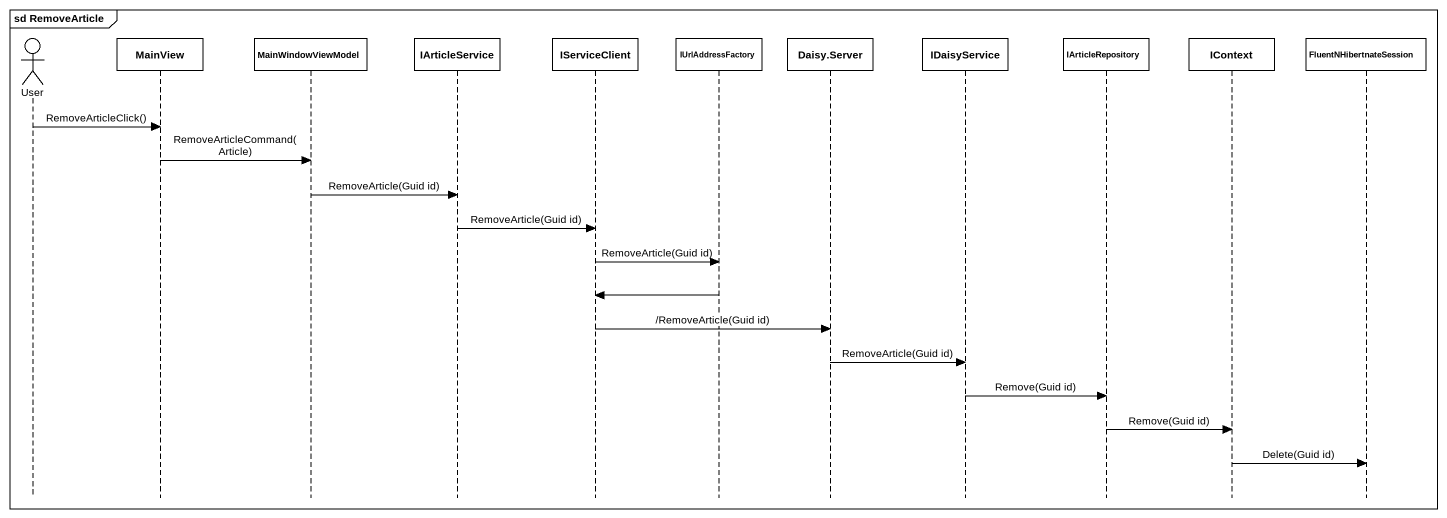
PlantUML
@startuml
mainframe sd RemoveArticle
hide footbox
actor User
participant MainView #FFFFFF
participant MainWindowViewModel #FFFFFF
participant IArticleService #FFFFFF
participant IServiceClient #FFFFFF
participant IUrlAddressFactory #FFFFFF
participant "Daisy.Server" as Daisy_Server #FFFFFF
participant IDaisyService #FFFFFF
participant IArticleRepository #FFFFFF
participant IContext #FFFFFF
participant FluentNHibertnateSession #FFFFFF

User -> MainView : RemoveArticleClick()
MainView -> MainWindowViewModel : RemoveArticleCommand(Article)
MainWindowViewModel -> IArticleService : RemoveArticle(Guid id)
IArticleService -> IServiceClient : RemoveArticle(Guid id)
IServiceClient -> IUrlAddressFactory : RemoveArticle(Guid id)
IUrlAddressFactory -> IServiceClient
IServiceClient -> Daisy_Server : /RemoveArticle(Guid id)
Daisy_Server -> IDaisyService : RemoveArticle(Guid id)
IDaisyService -> IArticleRepository : Remove(Guid id)
IArticleRepository -> IContext : Remove(Guid id)
IContext -> FluentNHibertnateSession : Delete(Guid id)
@enduml
